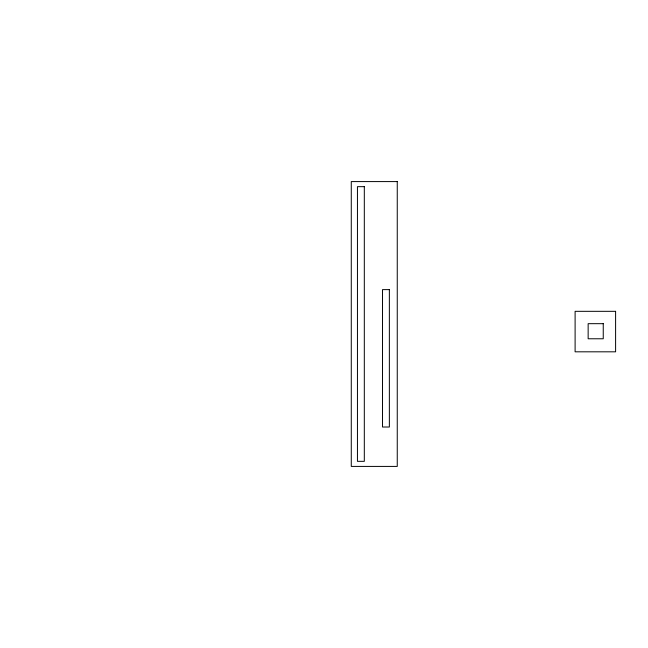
<?xml version="1.0" encoding="UTF-8"?>
<svg xmlns="http://www.w3.org/2000/svg" width="648" height="648" viewBox="0 0 648 648"><rect width="100%" height="100%" fill="white"/><g stroke="black" fill="none" stroke-linecap="round" stroke-linejoin="round"><path stroke-width="0.97" d="M397.256 181.586L351.273 181.586L351.273 466.414L397.256 466.414L397.256 181.586M364.314 186.665L357.445 186.665L357.445 461.335L364.314 461.335L364.314 186.665M389.359 289.616L382.498 289.616L382.498 427.016L389.359 427.016L389.359 289.616M615.6 311.324L575.108 311.324L575.108 351.815L615.6 351.815L615.6 311.324M603.248 323.676L588.149 323.676L588.149 338.774L603.248 338.774L603.248 323.676"/></g></svg>
